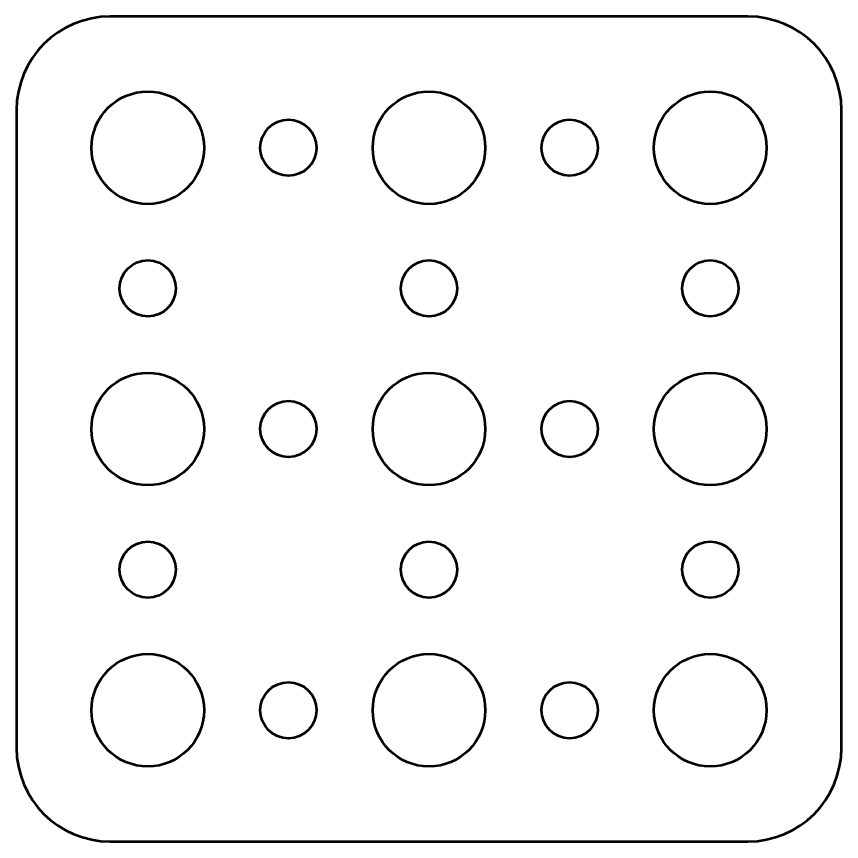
# Model space of a CAD drawing. Header units: centimetres. Extents: x -39.7 to 39.5, y 11.3 to 43.7.
# Drawn here: x -23.2 to -18.8, y 26.3 to 30.7 of the extents above; entities that cross this region are included whole.
import ezdxf

# ---------------------------------------------------------------- set-up
doc = ezdxf.new("R2010")
doc.units = ezdxf.units.CM
doc.header["$MEASUREMENT"] = 0
doc.layers.add('Layer 1', color=7, linetype='Continuous')

msp = doc.modelspace()

# ---------------------------------------------------------------- linework, layer by layer
at = {"layer": 'Layer 1', "lineweight": 53}
for centre, major_axis in [((-22.49999, 29.99999), (0, 0.30001)), ((-20.99999, 29.99999), (0, 0.30001)), ((-19.49999, 29.99999), (0, 0.30001)), ((-21.75, 30), (0, 0.15)), ((-20.25, 30), (0, 0.15)), ((-22.5, 29.25), (0, 0.15)), ((-21, 29.25), (0, 0.15)), ((-19.5, 29.25), (0, 0.15)), ((-22.49999, 28.49999), (0, 0.30001)), ((-20.99999, 28.49999), (0, 0.30001)), ((-19.49999, 28.49999), (0, 0.30001)), ((-21.75, 28.5), (0, 0.15)), ((-20.25, 28.5), (0, 0.15)), ((-22.5, 27.75), (0, 0.15)), ((-21, 27.75), (0, 0.15)), ((-19.5, 27.75), (0, 0.15)), ((-22.49999, 26.99999), (0, 0.30001)), ((-20.99999, 26.99999), (0, 0.30001)), ((-19.49999, 26.99999), (0, 0.30001)), ((-21.75, 27), (0, 0.15)), ((-20.25, 27), (0, 0.15))]:
    msp.add_ellipse(centre, major_axis=major_axis, ratio=1, dxfattribs=at)
msp.add_open_spline([(-23.2, 26.8), (-23.2, 26.8), (-23.2, 30.2), (-23.2, 30.2), (-23.2, 30.2), (-23.2, 30.47614), (-22.97614, 30.7), (-22.7, 30.7), (-22.7, 30.7), (-22.7, 30.7), (-19.3, 30.7), (-19.3, 30.7), (-19.3, 30.7), (-19.02386, 30.7), (-18.8, 30.47614), (-18.8, 30.2), (-18.8, 30.2), (-18.8, 30.2), (-18.8, 26.8), (-18.8, 26.8), (-18.8, 26.8), (-18.8, 26.52386), (-19.02386, 26.3), (-19.3, 26.3), (-19.3, 26.3), (-19.3, 26.3), (-22.7, 26.3), (-22.7, 26.3), (-22.7, 26.3), (-22.97614, 26.3), (-23.2, 26.52386), (-23.2, 26.8)], degree=3, knots=[0, 0, 0, 0, 0.1111111, 0.1111111, 0.1111111, 0.1111111, 0.2222222, 0.2222222, 0.2222222, 0.2222222, 0.3333333, 0.3333333, 0.3333333, 0.3333333, 0.4444444, 0.4444444, 0.4444444, 0.4444444, 0.5555556, 0.5555556, 0.5555556, 0.5555556, 0.6666667, 0.6666667, 0.6666667, 0.6666667, 0.7777778, 0.7777778, 0.7777778, 0.7777778, 1, 1, 1, 1], dxfattribs=at)

doc.saveas('drawing.dxf')
